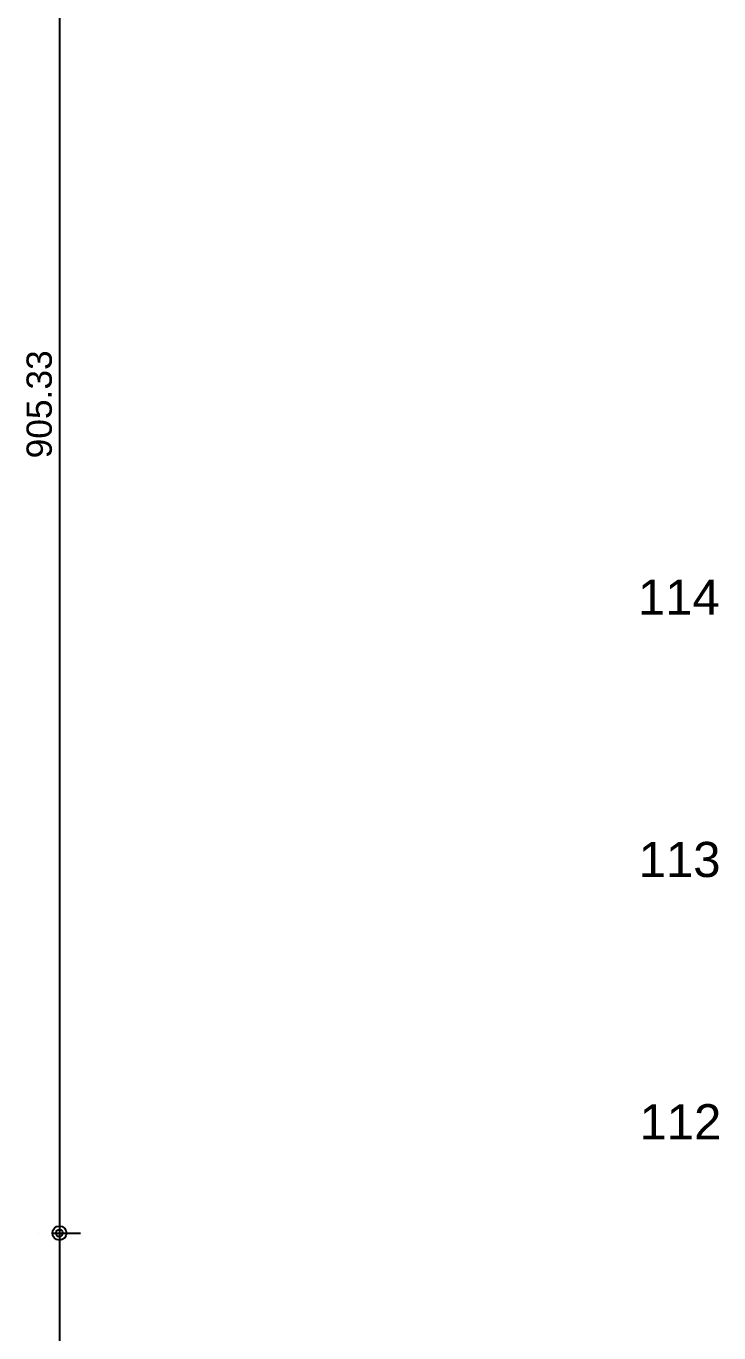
# Model space of a CAD drawing. Header units: millimetres. Extents: x 2609 to 8562, y 1432 to 7136.
# Drawn here: x 3382 to 3752, y 5741 to 6439 of the extents above; entities that cross this region are included whole.
import ezdxf

# ---------------------------------------------------------------- set-up
doc = ezdxf.new("R2010")
doc.units = ezdxf.units.MM
doc.layers.add('26', color=1, linetype='Continuous')
doc.layers.add('52', color=21, linetype='Continuous')
doc.styles.get("Standard").update_dxf_attribs({"font": 'arial.ttf'})

msp = doc.modelspace()

# ---------------------------------------------------------------- linework, layer by layer
at = {"layer": '26', "color": 3, "linetype": 'Continuous'}
for p, q in [((3399.72, 6710.9), (3399.72, 5783.06)), ((3399.72, 5805.56), (3399.72, 2476.06)), ((3388.3, 5794.31), (3388.3, 5794.31)), ((3395.8, 5794.31), (3410.97, 5794.31)), ((3395.97, 5794.31), (3395.97, 5794.31)), ((3403.47, 5794.31), (3410.97, 5794.31))]:
    msp.add_line(p, q, dxfattribs=at)
for radius in [3.75, 3.75, 1.87, 1.87]:
    msp.add_circle((3399.72, 5794.31), radius, dxfattribs=at)

# ---------------------------------------------------------------- texts
msp.add_text('905.33', height=13.5, rotation=90, dxfattribs=at).set_placement((3395.67, 6207.83))
at = {"layer": '52'}
for s, p in [('114', (3708.46, 6124.37)), ('113', (3708.89, 5984.37)), ('112', (3709.32, 5844.37))]:
    msp.add_text(s, height=18.75, dxfattribs=at).set_placement(p)

doc.saveas('drawing.dxf')
